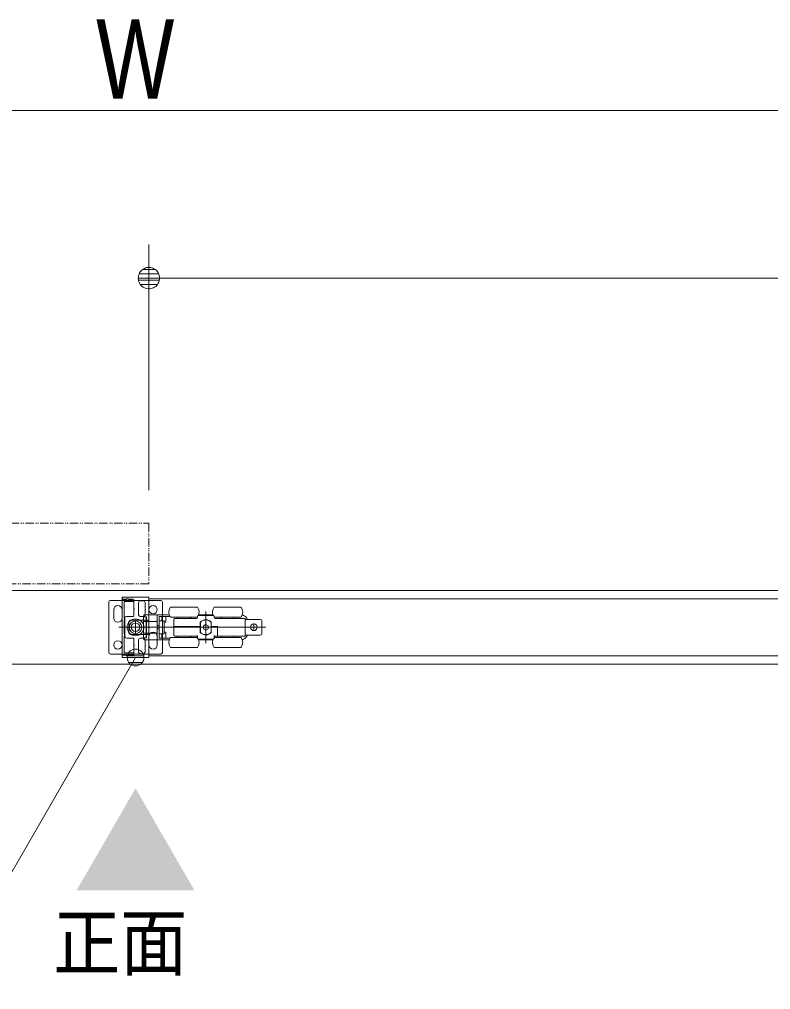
# Model space of a CAD drawing. Units: millimetres, scale not verified. Extents: x -6062 to 6062, y -3045 to 3045.
# Drawn here: x -3365 to -2917, y 1012 to 1590 of the extents above; entities that cross this region are included whole.
import ezdxf
from ezdxf.enums import TextEntityAlignment as Align

# ---------------------------------------------------------------- set-up
doc = ezdxf.new("R2010")
doc.units = ezdxf.units.MM
doc.header["$LTSCALE"] = 20
doc.linetypes.add('DOUBLE_CHAIN1', pattern=[8.8, 5, -1, 0.6, -0.6, 0.6, -1])
for name, color, linetype, lineweight in [('0-0_3一般', 7, 'Continuous', 9), ('0-1_2寸法-1', 7, 'Continuous', 9), ('0-2_0', 7, 'Continuous', 9), ('0-3_2寸法-3', 7, 'Continuous', 9)]:
    doc.layers.add(name, color=color, linetype=linetype, lineweight=lineweight)
doc.styles.add('ＭＳ ゴシック', font='')
doc.styles.add('ＭＳ Ｐゴシック', font='')
doc.styles.get('ＭＳ ゴシック').set_extended_font_data('MS Gothic')
doc.styles.get('ＭＳ Ｐゴシック').set_extended_font_data('MS PGothic')

# ---------------------------------------------------------------- blocks, each defined once
blk = doc.blocks.new('_Dot')
at = {"layer": '0-2_0'}
for p, q in [((-10, 0), (-20, 0)), ((9.78, 2), (-9.78, 2)), ((7.99, 6), (-7.99, 6)), ((9.16, -3.98), (-9.16, -3.98)), ((6, -7.98), (-6, -7.98))]:
    blk.add_line(p, q, dxfattribs=at)
for points in [[(10, 0), (9.92, 1.25), (9.69, 2.49), (9.3, 3.68), (8.76, 4.82), (8.09, 5.88), (7.29, 6.85), (6.37, 7.71), (5.36, 8.44), (4.26, 9.05), (3.09, 9.51), (1.87, 9.82), (0.63, 9.98), (-0.63, 9.98), (-1.87, 9.82), (-3.09, 9.51), (-4.26, 9.05), (-5.36, 8.44), (-6.37, 7.71), (-7.29, 6.85), (-8.09, 5.88), (-8.76, 4.82), (-9.3, 3.68), (-9.69, 2.49), (-9.92, 1.25), (-10, 0), (0, 0)], [(-10, 0), (-9.92, -1.25), (-9.69, -2.49), (-9.3, -3.68), (-8.76, -4.82), (-8.09, -5.88), (-7.29, -6.85), (-6.37, -7.71), (-5.36, -8.44), (-4.26, -9.05), (-3.09, -9.51), (-1.87, -9.82), (-0.63, -9.98), (0.63, -9.98), (1.87, -9.82), (3.09, -9.51), (4.26, -9.05), (5.36, -8.44), (6.37, -7.71), (7.29, -6.85), (8.09, -5.88), (8.76, -4.82), (9.3, -3.68), (9.69, -2.49), (9.92, -1.25), (10, 0), (0, 0)]]:
    blk.add_lwpolyline(points, close=True, dxfattribs=at)
blk = doc.blocks.new('グループ-39')
at = {"layer": '0-0_3一般'}
for p, q in [((-30460, 24876.9), (-29860, 24876.9)), ((-30320, 24910.9), (-30320, 24890.9)), ((-30320, 24890.9), (-30271, 24890.9)), ((-30314, 24916.9), (-30004, 24916.9)), ((-30243.4, 24890.9), (-30186, 24890.9)), ((-30186.8, 24875.8), (-30220.1, 24882.5)), ((-30180, 24779.9), (-30180, 24884.9)), ((-30066, 24872.9), (-30104, 24872.9)), ((-30002, 24908.9), (-30002, 24640.9)), ((-30002, 24896.9), (-6638, 24896.9)), ((-30002, 24216.9), (-30002, 24896.9)), ((-30000, 24912.9), (-30000, 24912.3)), ((-30480, 24256.9), (-30480, 24856.9)), ((-30420, 24716.9), (-30420, 24766.9)), ((-30320, 24716.9), (-30320, 24766.9)), ((-30296, 24666.9), (-30296, 24856.9)), ((-30290, 24862.9), (-30188, 24862.9)), ((-30182, 24868.9), (-30182, 24870)), ((-30174, 24773.9), (-30180, 24779.9)), ((-30180, 24767.9), (-30174, 24773.9)), ((-30180, 24691.9), (-30180, 24767.9)), ((-30124, 24705.9), (-30124, 24852.9)), ((-30046, 24779.9), (-30046, 24852.9)), ((-30040, 24773.9), (-30046, 24779.9)), ((-30046, 24767.9), (-30040, 24773.9)), ((-30046, 24705.9), (-30046, 24767.9)), ((-29840, 24856.9), (-29840, 24256.9)), ((-29422, 24796.9), (-29742, 24796.9)), ((-28902, 24796.9), (-29222, 24796.9)), ((-30420, 24666.9), (-30420, 24716.9)), ((-30320, 24666.9), (-30320, 24716.9)), ((-30288, 24665.9), (-30288, 24447.9)), ((-30186, 24685.9), (-30268, 24685.9)), ((-30012, 24641.9), (-30218, 24641.9)), ((-30066, 24685.9), (-30104, 24685.9)), ((-30064, 24671.9), (-30064, 24681.9)), ((-30064, 24681.9), (-30032, 24681.9)), ((-30064, 24636.9), (-30064, 24671.9)), ((-30062, 24706.9), (-30002, 24706.9)), ((-30062, 24682.9), (-30062, 24706.9)), ((-30062, 24682.9), (-30028, 24682.9)), ((-30028, 24681.9), (-30032, 24681.9)), ((-30032, 24681.9), (-30032, 24671.9)), ((-30032, 24636.9), (-30032, 24671.9)), ((-30028, 24682.9), (-30028, 24626.9)), ((-30012, 24640.9), (-30012, 24641.9)), ((-29922, 24706.9), (-30002, 24706.9)), ((-30002, 24626.9), (-30002, 24706.9)), ((-29757.4, 24706.9), (-29902, 24706.9)), ((-29902, 24641), (-29902, 24641.7)), ((-29878, 24686.9), (-29878, 24634.9)), ((-29878, 24686.9), (-29848, 24686.9)), ((-29848, 24686.9), (-29798, 24686.9)), ((-29848, 24686.9), (-29848, 24634.9)), ((-29798, 24686.9), (-29748.6, 24686.9)), ((-29798, 24686.9), (-29798, 24616.9)), ((-29422, 24676.9), (-29742, 24676.9)), ((-29692, 24662.9), (-29432, 24662.9)), ((-29658, 24676.9), (-29658, 24662.9)), ((-29506, 24662.9), (-29506, 24676.9)), ((-29502, 24662.9), (-29502, 24676.9)), ((-29422, 24672.9), (-29422, 24686.9)), ((-29412, 24696.9), (-29232, 24696.9)), ((-29406.6, 24706.9), (-29237.4, 24706.9)), ((-29357, 24697.1), (-29357, 24696.9)), ((-29351.5, 24697.1), (-29351.5, 24696.9)), ((-29349.8, 24696.9), (-29349.8, 24697.1)), ((-29336.7, 24697.1), (-29336.7, 24696.9)), ((-29328.3, 24696.9), (-29328.3, 24697.1)), ((-29322, 24745.7), (-29322, 24365.7)), ((-29312.4, 24697.1), (-29312.4, 24696.9)), ((-29305.8, 24697.1), (-29305.8, 24696.9)), ((-29304, 24696.9), (-29304, 24697.1)), ((-29296.7, 24696.9), (-29296.7, 24697.1)), ((-29222, 24686.9), (-29222, 24672.9)), ((-28902, 24676.9), (-29222, 24676.9)), ((-29212, 24662.9), (-28852, 24662.9)), ((-29138, 24676.9), (-29138, 24662.9)), ((-28986, 24662.9), (-28986, 24676.9)), ((-28887.8, 24703.3), (-28882.6, 24702)), ((-28852, 24662.9), (-28852, 24450.9)), ((-28832, 24649.9), (-28852, 24649.9)), ((-28672, 24649.9), (-28832, 24649.9)), ((-30360.4, 24556.9), (-30240.4, 24556.9)), ((-30329.5, 24556.9), (-30174, 24556.9)), ((-30296, 24476.9), (-30296, 24636.9)), ((-30242.5, 24556.9), (-30077.5, 24556.9)), ((-30238, 24621.9), (-30238, 24491.9)), ((-30160, 24474.4), (-30160, 24639.4)), ((-28794, 24556.9), (-30094, 24556.9)), ((-30064, 24626.9), (-30064, 24636.9)), ((-30064, 24626.9), (-30064, 24486.9)), ((-30032, 24626.9), (-30032, 24486.9)), ((-30028, 24626.9), (-30028, 24486.9)), ((-30002, 24626.9), (-30028, 24626.9)), ((-30006, 24636.9), (-30008, 24636.9)), ((-30002, 24626.2), (-30002, 24626.9)), ((-29922, 24626.2), (-30002, 24626.2)), ((-29878, 24576.9), (-29902, 24576.9)), ((-29878, 24536.9), (-29902, 24536.9)), ((-29878, 24629.7), (-29878, 24632.2)), ((-29830.8, 24634.9), (-29824, 24634.9)), ((-29818, 24628.9), (-29818, 24484.9)), ((-29818, 24616.9), (-29798, 24616.9)), ((-29702, 24556.9), (-29702, 24566.9)), ((-29702, 24556.9), (-29692, 24556.9)), ((-29702, 24460.9), (-29702, 24556.9)), ((-29388, 24566.9), (-29692, 24566.9)), ((-29388, 24556.9), (-29692, 24556.9)), ((-29398, 24566.9), (-29398, 24556.9)), ((-29388, 24618.1), (-29388, 24566.9)), ((-29385.5, 24556.9), (-29388, 24556.9)), ((-29388, 24556.9), (-29388, 24495.7)), ((-29385.5, 24495.9), (-29385.5, 24617.9)), ((-29351, 24573.6), (-29349, 24574.8)), ((-29351, 24571.3), (-29351, 24573.6)), ((-29351, 24571.3), (-29351, 24542.4)), ((-29351, 24540.1), (-29351, 24542.4)), ((-29349, 24539), (-29351, 24540.1)), ((-29324, 24589.2), (-29349, 24574.8)), ((-29349, 24539), (-29324, 24524.6)), ((-29324, 24589.2), (-29322, 24590.4)), ((-29322, 24590.4), (-29320, 24589.2)), ((-29295, 24574.8), (-29320, 24589.2)), ((-29320, 24524.6), (-29295, 24539)), ((-29295, 24574.8), (-29293, 24573.6)), ((-29293, 24540.1), (-29295, 24539)), ((-29293, 24573.6), (-29293, 24571.3)), ((-29293, 24542.4), (-29293, 24571.3)), ((-29293, 24542.4), (-29293, 24540.1)), ((-29256, 24566.9), (-29256, 24618.1)), ((-29182, 24566.9), (-29256, 24566.9)), ((-29192, 24556.9), (-29256, 24556.9)), ((-29256, 24495.7), (-29256, 24556.9)), ((-29255.5, 24566.9), (-29255.5, 24556.9)), ((-29246, 24566.9), (-29246, 24556.9)), ((-29192, 24556.9), (-29182, 24556.9)), ((-29182, 24460.9), (-29182, 24566.9)), ((-28706, 24556.9), (-28794, 24556.9)), ((-28750, 24600.9), (-28750, 24512.9)), ((-28706, 24556.9), (-28606, 24556.9)), ((-28652, 24629.9), (-28652, 24483.9)), ((-30296, 24256.9), (-30296, 24446.9)), ((-30186, 24427.9), (-30268, 24427.9)), ((-30180, 24421.9), (-30180, 24345.9)), ((-30066, 24427.9), (-30104, 24427.9)), ((-30064, 24476.9), (-30064, 24486.9)), ((-30064, 24486.9), (-30032, 24486.9)), ((-30064, 24441.9), (-30064, 24476.9)), ((-30064, 24431.9), (-30064, 24441.9)), ((-30032, 24431.9), (-30064, 24431.9)), ((-30062, 24406.9), (-30062, 24430.9)), ((-30032, 24486.9), (-30032, 24476.9)), ((-30032, 24441.9), (-30032, 24476.9)), ((-30032, 24441.9), (-30032, 24431.9)), ((-30028, 24431.9), (-30032, 24431.9)), ((-30006, 24476.9), (-30008, 24476.9)), ((-30002, 24486.9), (-30002, 24487.6)), ((-30002, 24487.6), (-29922, 24487.6)), ((-30002, 24204.9), (-30002, 24472.9)), ((-30000, 24396.9), (-30000, 24446.9)), ((-29902, 24472.7), (-29902, 24472)), ((-29902, 24472), (-29902, 24406.9)), ((-29900, 24396.9), (-29900, 24446.9)), ((-29878, 24478.9), (-29878, 24481.5)), ((-29830.8, 24478.9), (-29878, 24478.9)), ((-29848, 24478.9), (-29848, 24426.9)), ((-29848, 24426.9), (-29798, 24426.9)), ((-29824, 24478.9), (-29830.8, 24478.9)), ((-29798, 24496.9), (-29818, 24496.9)), ((-29798, 24496.9), (-29798, 24426.9)), ((-29798, 24426.9), (-29748.6, 24426.9)), ((-29742, 24436.9), (-29422, 24436.9)), ((-29422, 24450.9), (-29692, 24450.9)), ((-29658, 24450.9), (-29658, 24436.9)), ((-29506, 24436.9), (-29506, 24450.9)), ((-29502, 24436.9), (-29502, 24450.9)), ((-29431.6, 24450.8), (-29432, 24450.9)), ((-29422, 24426.9), (-29422, 24460.9)), ((-29422, 24420.1), (-29422, 24426.9)), ((-29421.7, 24419.9), (-29422, 24420.1)), ((-29408.8, 24416.9), (-29410.3, 24416.9)), ((-29235.2, 24416.9), (-29408.8, 24416.9)), ((-29322, 24523.4), (-29324, 24524.6)), ((-29320, 24524.6), (-29322, 24523.4)), ((-29233.7, 24416.9), (-29235.2, 24416.9)), ((-29222.3, 24419.9), (-29222, 24420.1)), ((-29222, 24426.9), (-29222, 24460.9)), ((-29182, 24450.9), (-29222, 24450.9)), ((-29222, 24436.9), (-28902, 24436.9)), ((-29222, 24426.9), (-29222, 24420.1)), ((-29212.4, 24450.8), (-29212, 24450.9)), ((-29182, 24450.9), (-29182, 24460.9)), ((-28852, 24450.9), (-29182, 24450.9)), ((-29138, 24450.9), (-29138, 24436.9)), ((-28986, 24436.9), (-28986, 24450.9)), ((-28882.6, 24411.7), (-28887.8, 24410.4)), ((-28832, 24463.9), (-28852, 24463.9)), ((-28672, 24463.9), (-28832, 24463.9)), ((-30174, 24339.9), (-30180, 24345.9)), ((-30180, 24333.9), (-30174, 24339.9)), ((-30180, 24333.9), (-30180, 24228.9)), ((-30124, 24407.9), (-30124, 24260.9)), ((-30046, 24407.9), (-30046, 24345.9)), ((-30040, 24339.9), (-30046, 24345.9)), ((-30046, 24333.9), (-30040, 24339.9)), ((-30046, 24333.9), (-30046, 24260.9)), ((-29922, 24406.9), (-30002, 24406.9)), ((-30000, 24346.9), (-30000, 24396.9)), ((-29902, 24406.9), (-29922, 24406.9)), ((-29757.4, 24406.9), (-29902, 24406.9)), ((-29900, 24346.9), (-29900, 24396.9)), ((-29742, 24316.9), (-29422, 24316.9)), ((-29237.4, 24406.9), (-29406.6, 24406.9)), ((-29222, 24316.9), (-28902, 24316.9)), ((-29860, 24236.9), (-30460, 24236.9)), ((-30320, 24222.9), (-30271, 24222.9)), ((-30320, 24202.9), (-30320, 24222.9)), ((-30314, 24196.9), (-30004, 24196.9)), ((-30188, 24250.9), (-30290, 24250.9)), ((-30243.4, 24222.9), (-30186, 24222.9)), ((-30220.1, 24231.3), (-30186.8, 24237.9)), ((-30182, 24243.8), (-30182, 24244.9)), ((-30066, 24240.9), (-30104, 24240.9)), ((-6638, 24216.9), (-30002, 24216.9)), ((-30000, 24200.9), (-30000, 24201.4)), ((-53990, 24116.9), (-6330, 24116.9))]:
    blk.add_line(p, q, dxfattribs=at)
at = {"layer": '0-0_3一般', "linetype": 'DOUBLE_CHAIN1'}
blk.add_lwpolyline([(-54000, 25796.9), (-30000, 25796.9), (-30000, 25076.9), (-54000, 25076.9)], dxfattribs=at)
at = {"layer": '0-0_3一般'}
for points in [[(-53990, 24116.9), (-53990, 24996.9), (-6330, 24996.9), (-6330, 24116.9)], [(-30270, 24886.9), (-30320, 24886.9), (-30320, 24226.9), (-30270, 24226.9)], [(-30224, 24882.9), (-30233.1, 24882.9), (-30255, 24895.5)], [(-30296, 24636.9), (-30290, 24636.9), (-30290, 24666.9), (-30296, 24666.9)], [(-29922, 24706.9), (-29902, 24706.9), (-29902, 24641.7), (-29902, 24472)], [(-29922, 24626.2), (-29921.3, 24626.2), (-29920.6, 24626.3), (-29919.9, 24626.4), (-29919.2, 24626.5), (-29918.6, 24626.6), (-29917.9, 24626.8), (-29917.2, 24627), (-29916.5, 24627.1), (-29915.8, 24627.3), (-29915.2, 24627.6), (-29914.5, 24627.8), (-29913.8, 24628), (-29913.2, 24628.3), (-29912.5, 24628.6), (-29911.8, 24628.9), (-29911.2, 24629.2), (-29910.5, 24629.6), (-29909.8, 24629.9), (-29909.2, 24630.3), (-29908.5, 24630.7), (-29907.9, 24631.1), (-29907.3, 24631.6), (-29906.7, 24632), (-29906.2, 24632.5), (-29905.7, 24632.9), (-29905.2, 24633.4), (-29904.8, 24633.9), (-29904.4, 24634.4), (-29904, 24635), (-29903.6, 24635.5), (-29903.3, 24636.1), (-29903.1, 24636.6), (-29902.8, 24637.2), (-29902.6, 24637.8), (-29902.4, 24638.4), (-29902.3, 24639.1), (-29902.2, 24639.7), (-29902.1, 24640.4), (-29902, 24641)], [(-29692, 24566.9), (-29702, 24566.9), (-29702, 24652.9)], [(-30032, 24636.9), (-30032, 24626.9), (-30064, 24626.9)], [(-29878, 24632.2), (-29878, 24634.9), (-29830.8, 24634.9)], [(-29878, 24481.5), (-29878, 24484), (-29878, 24629.7)], [(-30296, 24446.9), (-30290, 24446.9), (-30290, 24476.9), (-30296, 24476.9)], [(-30012, 24472.9), (-30012, 24471.9), (-30218, 24471.9)], [(-30062, 24406.9), (-30002, 24406.9), (-30002, 24486.9), (-30028, 24486.9), (-30028, 24430.9), (-30062, 24430.9)], [(-29922, 24487.6), (-29921.3, 24487.5), (-29920.6, 24487.5), (-29919.9, 24487.4), (-29919.2, 24487.3), (-29918.6, 24487.1), (-29917.9, 24487), (-29917.2, 24486.8), (-29916.5, 24486.6), (-29915.8, 24486.4), (-29915.2, 24486.2), (-29914.5, 24486), (-29913.8, 24485.7), (-29913.2, 24485.4), (-29912.5, 24485.2), (-29911.8, 24484.8), (-29911.2, 24484.5), (-29910.5, 24484.2), (-29909.8, 24483.8), (-29909.2, 24483.4), (-29908.5, 24483), (-29907.9, 24482.6), (-29907.3, 24482.2), (-29906.7, 24481.8), (-29906.2, 24481.3), (-29905.7, 24480.8), (-29905.2, 24480.3), (-29904.8, 24479.8), (-29904.4, 24479.3), (-29904, 24478.8), (-29903.6, 24478.3), (-29903.3, 24477.7), (-29903.1, 24477.1), (-29902.8, 24476.5), (-29902.6, 24475.9), (-29902.4, 24475.3), (-29902.3, 24474.7), (-29902.2, 24474.1), (-29902.1, 24473.4), (-29902, 24472.7)], [(-29878, 24478.9), (-29878, 24426.9), (-29848, 24426.9)], [(-29422, 24440.9), (-29422.1, 24441.3), (-29422.1, 24441.7), (-29422.2, 24442), (-29422.3, 24442.4), (-29422.4, 24442.8), (-29422.5, 24443.1), (-29422.6, 24443.5), (-29422.8, 24443.8), (-29422.9, 24444.2), (-29423.1, 24444.5), (-29423.2, 24444.9), (-29423.4, 24445.2), (-29423.6, 24445.5), (-29423.8, 24445.8), (-29424, 24446.1), (-29424.2, 24446.4), (-29424.5, 24446.7), (-29424.7, 24447), (-29425, 24447.3), (-29425.3, 24447.6), (-29425.6, 24447.9), (-29425.8, 24448.2), (-29426.1, 24448.4), (-29426.4, 24448.6), (-29426.7, 24448.9), (-29427.1, 24449.1), (-29427.4, 24449.3), (-29427.7, 24449.5), (-29428, 24449.7), (-29428.4, 24449.8), (-29428.7, 24450), (-29429, 24450.1), (-29429.4, 24450.3), (-29429.7, 24450.4), (-29430.1, 24450.5), (-29430.5, 24450.6), (-29430.8, 24450.7), (-29431.2, 24450.8), (-29431.6, 24450.8)], [(-29408.8, 24416.9), (-29409.1, 24416.9), (-29409.5, 24416.9), (-29409.8, 24416.9), (-29410.2, 24417), (-29410.5, 24417), (-29410.8, 24417), (-29411.2, 24417), (-29411.5, 24417.1), (-29411.9, 24417.1), (-29412.2, 24417.2), (-29412.5, 24417.2), (-29412.9, 24417.3), (-29413.2, 24417.3), (-29413.6, 24417.4), (-29413.9, 24417.4), (-29414.2, 24417.5), (-29414.6, 24417.5), (-29414.9, 24417.6), (-29415.2, 24417.7), (-29415.6, 24417.8), (-29415.9, 24417.8), (-29416.2, 24417.9), (-29416.6, 24418), (-29416.9, 24418.1), (-29417.2, 24418.2), (-29417.6, 24418.3), (-29417.9, 24418.4), (-29418.2, 24418.5), (-29418.5, 24418.6), (-29418.9, 24418.7), (-29419.2, 24418.8), (-29419.5, 24419), (-29419.8, 24419.1), (-29420.1, 24419.2), (-29420.4, 24419.4), (-29420.8, 24419.5), (-29421.1, 24419.6), (-29421.4, 24419.8), (-29421.7, 24419.9)], [(-29235.2, 24416.9), (-29234.9, 24416.9), (-29234.5, 24416.9), (-29234.2, 24416.9), (-29233.8, 24417), (-29233.5, 24417), (-29233.2, 24417), (-29232.8, 24417), (-29232.5, 24417.1), (-29232.1, 24417.1), (-29231.8, 24417.2), (-29231.5, 24417.2), (-29231.1, 24417.3), (-29230.8, 24417.3), (-29230.4, 24417.4), (-29230.1, 24417.4), (-29229.8, 24417.5), (-29229.4, 24417.5), (-29229.1, 24417.6), (-29228.8, 24417.7), (-29228.4, 24417.8), (-29228.1, 24417.8), (-29227.8, 24417.9), (-29227.4, 24418), (-29227.1, 24418.1), (-29226.8, 24418.2), (-29226.4, 24418.3), (-29226.1, 24418.4), (-29225.8, 24418.5), (-29225.5, 24418.6), (-29225.1, 24418.7), (-29224.8, 24418.8), (-29224.5, 24419), (-29224.2, 24419.1), (-29223.9, 24419.2), (-29223.6, 24419.4), (-29223.2, 24419.5), (-29222.9, 24419.6), (-29222.6, 24419.8), (-29222.3, 24419.9)], [(-29222, 24440.9), (-29221.9, 24441.3), (-29221.9, 24441.7), (-29221.8, 24442), (-29221.7, 24442.4), (-29221.6, 24442.8), (-29221.5, 24443.1), (-29221.4, 24443.5), (-29221.2, 24443.8), (-29221.1, 24444.2), (-29220.9, 24444.5), (-29220.8, 24444.9), (-29220.6, 24445.2), (-29220.4, 24445.5), (-29220.2, 24445.8), (-29220, 24446.1), (-29219.8, 24446.4), (-29219.5, 24446.7), (-29219.3, 24447), (-29219, 24447.3), (-29218.7, 24447.6), (-29218.4, 24447.9), (-29218.2, 24448.2), (-29217.9, 24448.4), (-29217.6, 24448.6), (-29217.3, 24448.9), (-29216.9, 24449.1), (-29216.6, 24449.3), (-29216.3, 24449.5), (-29216, 24449.7), (-29215.6, 24449.8), (-29215.3, 24450), (-29215, 24450.1), (-29214.6, 24450.3), (-29214.3, 24450.4), (-29213.9, 24450.5), (-29213.5, 24450.6), (-29213.2, 24450.7), (-29212.8, 24450.8), (-29212.4, 24450.8)], [(-30255, 24218.2), (-30233.1, 24230.9), (-30224, 24230.9)]]:
    blk.add_lwpolyline(points, dxfattribs=at)
for centre, radius in [((-29950, 24766.9), 50), ((-30160, 24556.9), 100), ((-30160, 24556.9), 75), ((-30160, 24556.9), 50), ((-28750, 24556.9), 40), ((-30370, 24346.9), 50)]:
    blk.add_circle(centre, radius, dxfattribs=at)
for centre, radius, start, end in [((-30460, 24856.9), 20, 90, 180), ((-30314, 24910.9), 6, 90, 180), ((-30271, 24894.9), 4, 270, 326.25101), ((-30260, 24886.9), 10, 60, 180), ((-30256, 24884.9), 14, 25.37693, 146.25101), ((-30224, 24862.9), 20, 78.69007, 90), ((-30188, 24870), 6, 0, 78.69007), ((-30186, 24884.9), 6, 0, 90), ((-30104, 24852.9), 20, 90, 180), ((-30066, 24852.9), 20, 0, 90), ((-30004, 24912.9), 4, 0, 90), ((-30004, 24912.3), 4, 300, 0), ((-29860, 24856.9), 20, 0, 90), ((-30370, 24766.9), 50, 0, 180), ((-30290, 24856.9), 6, 90, 180), ((-30188, 24868.9), 6, 270, 0), ((-29662, 24736.9), 100, 143.1301, 216.8699), ((-29502, 24736.9), 100, 336.42182, 36.8699), ((-29142, 24736.9), 100, 143.1301, 203.57818), ((-28982, 24736.9), 100, 323.1301, 36.8699), ((-30370, 24666.9), 50, 180, 0), ((-30268, 24665.9), 20, 90, 180), ((-30218, 24621.9), 20, 90, 180), ((-30186, 24691.9), 6, 270, 0), ((-30104, 24705.9), 20, 180, 270), ((-30066, 24705.9), 20, 270, 0), ((-30008, 24640.9), 4, 180, 270), ((-30006, 24640.9), 4, 270, 0), ((-29692, 24652.9), 10, 90, 180), ((-29432, 24672.9), 10, 270, 0), ((-29412, 24686.9), 10, 90, 180), ((-29322, 24556.9), 90, 42.83343, 137.16657), ((-29322, 24556.9), 88, 40.86657, 136.1402), ((-29232, 24686.9), 10, 0, 90), ((-29212, 24672.9), 10, 180, 270), ((-28902, 24624.4), 80, 69.44395, 75.96376), ((-28902, 24624.4), 80, 18.55872, 69.44395), ((-28672, 24629.9), 20, 0, 90), ((-29824, 24628.9), 6, 0, 90), ((-29347, 24571.3), 4, 120, 180), ((-29347, 24542.4), 4, 180, 240), ((-29322, 24585.8), 4, 60, 120), ((-29297, 24571.3), 4, 0, 60), ((-29297, 24542.4), 4, 300, 0), ((-30268, 24447.9), 20, 180, 270), ((-30218, 24491.9), 20, 180, 270), ((-30186, 24421.9), 6, 0, 90), ((-30104, 24407.9), 20, 90, 180), ((-30066, 24407.9), 20, 0, 90), ((-30008, 24472.9), 4, 90, 180), ((-30006, 24472.9), 4, 0, 90), ((-29950, 24446.9), 50, 0, 180), ((-29824, 24484.9), 6, 270, 0), ((-29662, 24376.9), 100, 143.1301, 216.8699), ((-29692, 24460.9), 10, 180, 270), ((-29502, 24376.9), 100, 323.1301, 24.27374), ((-29322, 24556.9), 90, 222.83343, 317.16657), ((-29322, 24556.9), 88, 223.8598, 319.13343), ((-29322, 24528), 4, 240, 300), ((-29142, 24376.9), 100, 155.72568, 216.8699), ((-28982, 24376.9), 100, 323.1301, 36.8699), ((-28902, 24489.3), 80, 284.03624, 290.55605), ((-28902, 24489.3), 80, 290.55605, 341.44128), ((-28672, 24483.9), 20, 270, 0), ((-29950, 24346.9), 50, 180, 0), ((-30460, 24256.9), 20, 180, 270), ((-30314, 24202.9), 6, 180, 270), ((-30290, 24256.9), 6, 180, 270), ((-30271, 24218.9), 4, 33.74899, 90), ((-30260, 24226.9), 10, 180, 300), ((-30256, 24228.9), 14, 213.74899, 334.62307), ((-30224, 24250.9), 20, 270, 281.30993), ((-30188, 24244.9), 6, 0, 90), ((-30188, 24243.8), 6, 281.30993, 0), ((-30186, 24228.9), 6, 270, 0), ((-30104, 24260.9), 20, 180, 270), ((-30066, 24260.9), 20, 270, 0), ((-30004, 24200.9), 4, 270, 0), ((-30004, 24201.4), 4, 0, 60), ((-29860, 24256.9), 20, 270, 0)]:
    blk.add_arc(centre, radius, start, end, dxfattribs=at)
blk = doc.blocks.new('グループ-40')
at = {"layer": '0-0_3一般'}
blk.add_blockref('グループ-39', (0, 0), dxfattribs=at)

msp = doc.modelspace()

# ---------------------------------------------------------------- linework, layer by layer
at = {"layer": '0-1_2寸法-1'}
for p, q in [((-4474.79, 1536), (-2116.21, 1536)), ((-3287.5, 1309.54), (-3287.5, 1456)), ((-2116.21, 1436), (-3274.79, 1436))]:
    msp.add_line(p, q, dxfattribs=at)
at = {"layer": '0-3_2寸法-3'}
for p, q in [((-3295.28, 1214.84), (-3295.62, 1214.84)), ((-3295.28, 1214.84), (-3295.62, 1214.84)), ((-3290.56, 1210.84), (-3300.34, 1210.84)), ((-3291.45, 1206.84), (-3299.45, 1206.84))]:
    msp.add_line(p, q, dxfattribs=at)
msp.add_lwpolyline([(-3295.45, 1209.84), (-3409.77, 1011.84), (-3725.78, 1011.84)], dxfattribs=at)
msp.add_circle((-3295.45, 1209.84), 5.01, dxfattribs=at)
msp.add_circle((-3295.45, 1209.84), 5.01, dxfattribs=at)
msp.add_solid([(-3260.43, 1071.1), (-3295.5, 1131.84), (-3330.57, 1071.1)], dxfattribs=at)

# ---------------------------------------------------------------- block references
at = {"layer": '0-0_3一般', "xscale": 0.05, "yscale": 0.05}
msp.add_blockref('グループ-40', (-1787.5, 0), dxfattribs=at)
at = {"layer": '0-1_2寸法-1', "xscale": 0.6356201, "yscale": 0.6356201, "rotation": 180}
msp.add_blockref('_Dot', (-3287.5, 1436), dxfattribs=at)

# ---------------------------------------------------------------- texts
at = {"layer": '0-1_2寸法-1', "style": 'ＭＳ Ｐゴシック', "width": 0.8}
msp.add_text('W', height=47.17, dxfattribs=at).set_placement((-3318.96, 1528.93), align=Align.BOTTOM_LEFT)
at = {"layer": '0-3_2寸法-3', "style": 'ＭＳ ゴシック', "width": 0.9}
msp.add_text('正面', height=32.55, dxfattribs=at).set_placement((-3344.58, 1013.86), align=Align.BOTTOM_LEFT)

doc.saveas('drawing.dxf')
